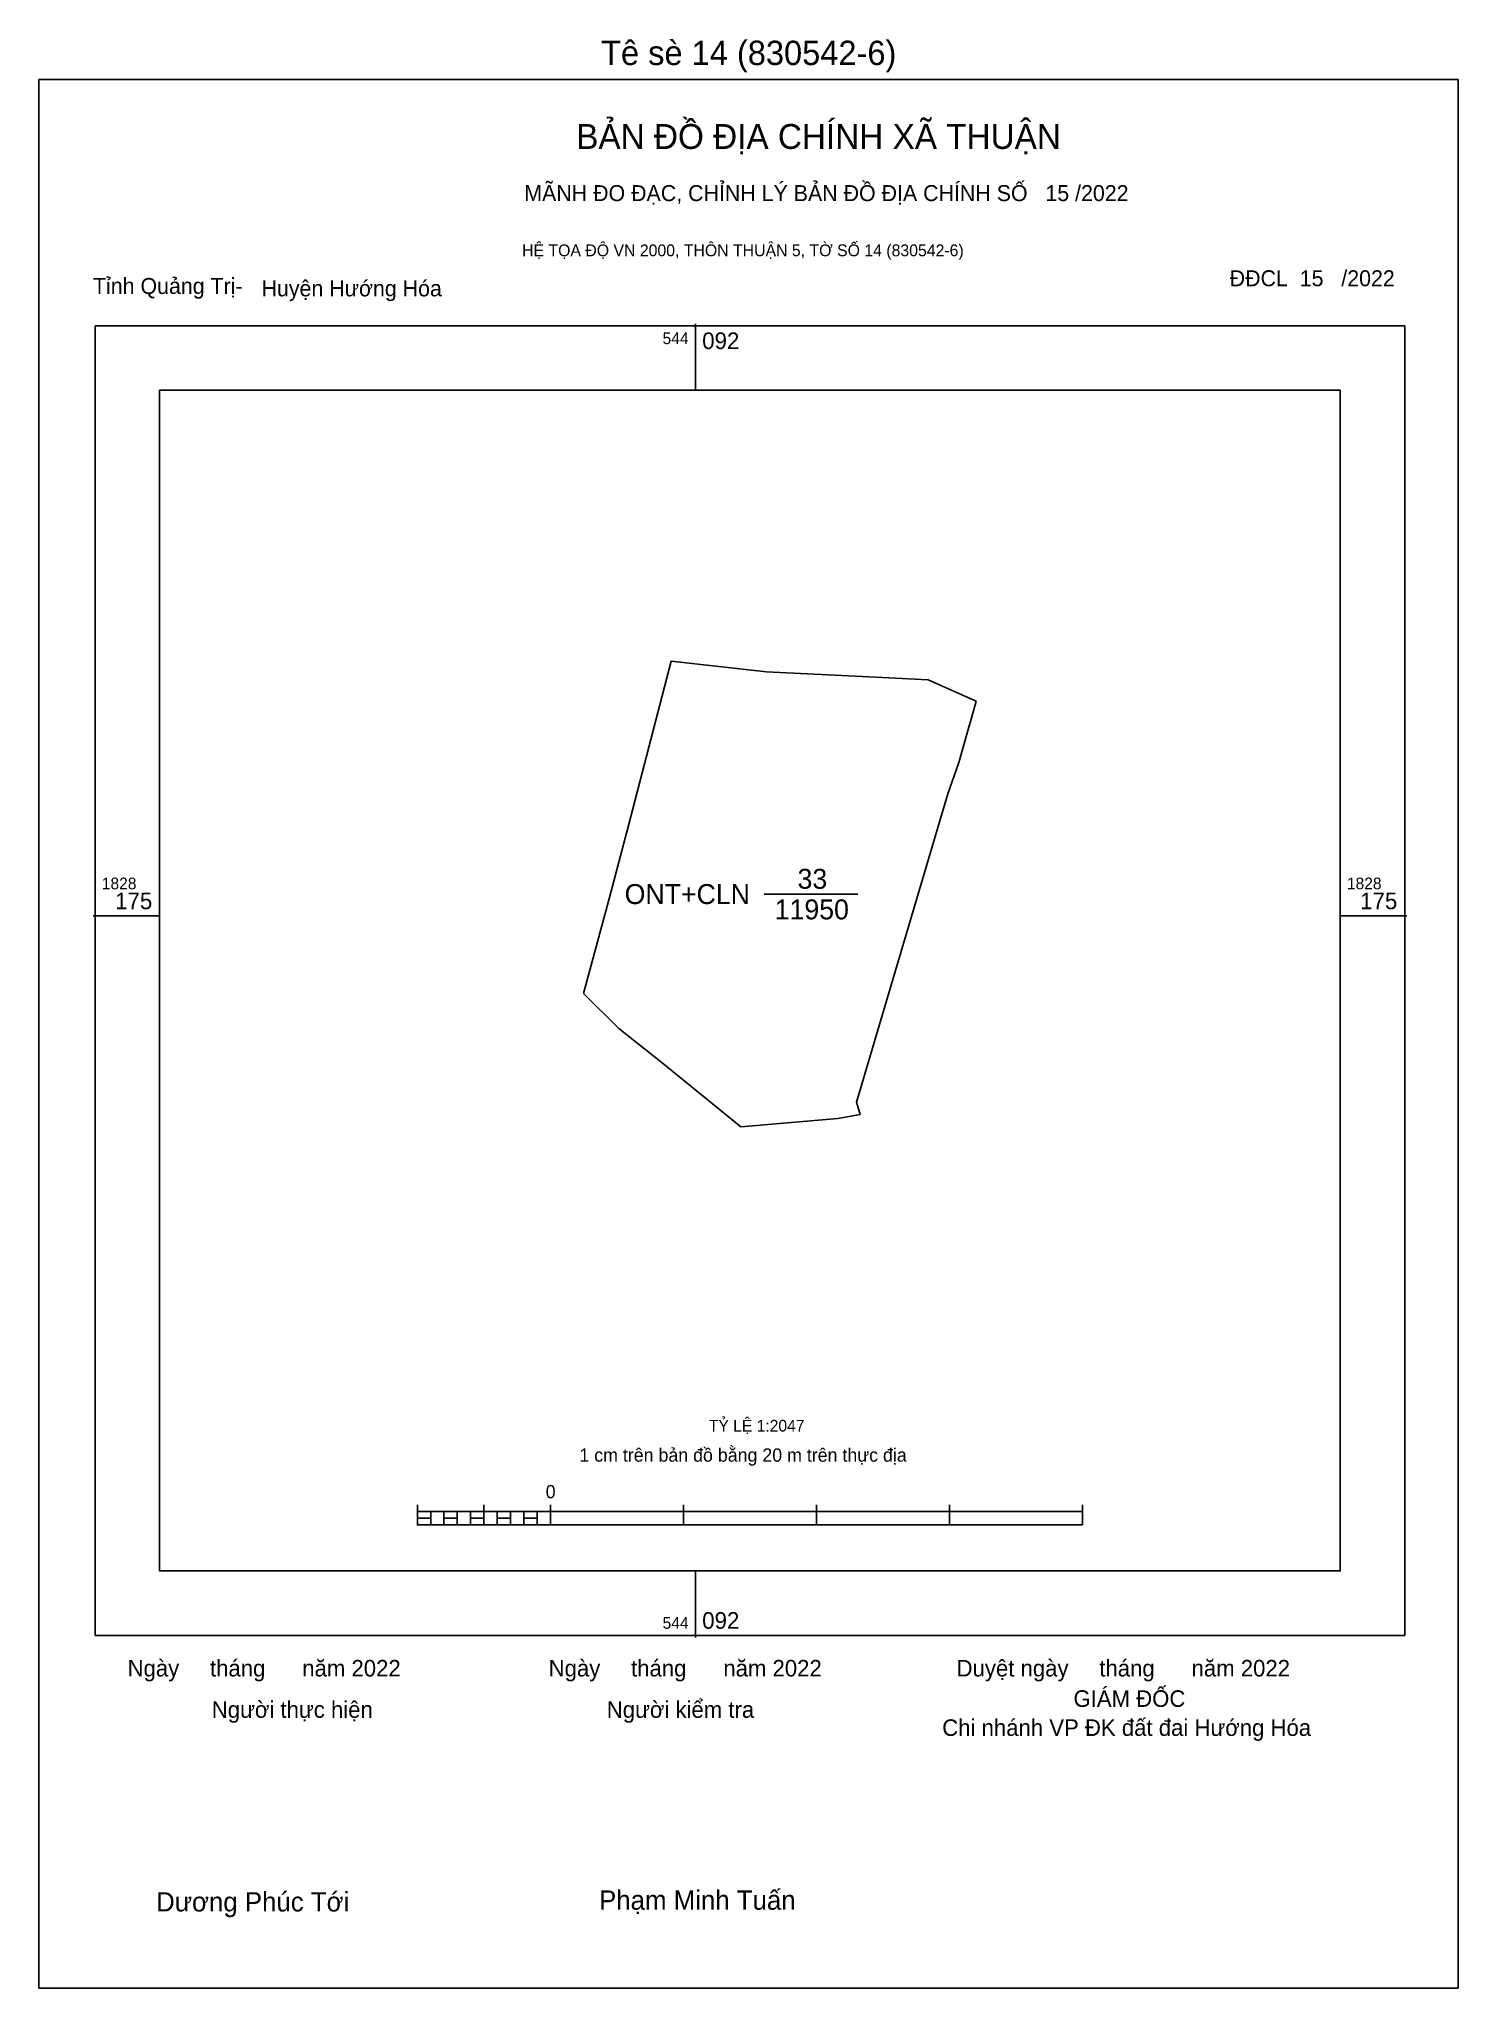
# Model space of a CAD drawing. Extents: x 543891 to 544327, y 1827846 to 1828446.
import ezdxf

# ---------------------------------------------------------------- set-up
doc = ezdxf.new("R2010")
doc.units = 0
for name, color, linetype in [('Level 10', 7, 'Continuous'), ('Level 13', 7, 'Continuous'), ('Level 15', 7, 'Continuous'), ('Level 6', 7, 'Continuous'), ('Level 62', 7, 'Continuous'), ('Level 63', 7, 'Continuous'), ('Level 9', 7, 'Continuous')]:
    doc.layers.add(name, color=color, linetype=linetype)

msp = doc.modelspace()

# ---------------------------------------------------------------- linework, layer by layer
at = {"layer": 'Level 10'}
msp.add_lwpolyline([(544164.18, 1828248.39), (544178.94, 1828241.8), (544177.58, 1828236.96), (544176.49, 1828233.07), (544173.61, 1828222.92), (544170.26, 1828213.3), (544142.18, 1828118.39), (544143.27, 1828114.61), (544136.4, 1828113.37), (544106.52, 1828110.76), (544082.34, 1828130.46), (544068.97, 1828141.04), (544058.15, 1828151.81), (544066.13, 1828181.38), (544071.91, 1828203.49), (544085.12, 1828254.05), (544114.44, 1828250.78), (544137.48, 1828249.67), (544150.14, 1828249.07)], close=True, dxfattribs=at)
at = {"layer": 'Level 15'}
msp.add_lwpolyline([(543890.52, 1828433.07), (544327.26, 1828433.07), (544327.26, 1827845.75), (543890.52, 1827845.75)], close=True, dxfattribs=at)
at = {"layer": 'Level 62'}
msp.add_lwpolyline([(543927.65, 1828337.46), (544291.02, 1828337.46), (544291.02, 1827974.09), (543927.65, 1827974.09)], close=True, dxfattribs=at)
at = {"layer": 'Level 63'}
for p, q in [((544092.6, 1828357.93), (544092.6, 1828337.46)), ((543907.18, 1828175.7), (543927.65, 1828175.7)), ((544291.02, 1828175.7), (544311.49, 1828175.7)), ((544006.99, 1827994.43), (544006.99, 1827988.29)), ((544006.99, 1827992.38), (544211.69, 1827992.38)), ((544011.08, 1827992.38), (544011.08, 1827988.29)), ((544015.17, 1827992.38), (544015.17, 1827988.29)), ((544019.27, 1827992.38), (544019.27, 1827988.29)), ((544023.36, 1827992.38), (544023.36, 1827988.29)), ((544027.46, 1827994.43), (544027.46, 1827988.29)), ((544027.46, 1827992.38), (544027.46, 1827988.29)), ((544031.55, 1827992.38), (544031.55, 1827988.29)), ((544035.64, 1827992.38), (544035.64, 1827988.29)), ((544039.74, 1827992.38), (544039.74, 1827988.29)), ((544043.83, 1827992.38), (544043.83, 1827988.29)), ((544047.93, 1827994.43), (544047.93, 1827988.29)), ((544047.93, 1827992.38), (544047.93, 1827988.29)), ((544088.87, 1827994.43), (544088.87, 1827988.29)), ((544129.81, 1827994.43), (544129.81, 1827988.29)), ((544170.75, 1827994.43), (544170.75, 1827988.29)), ((544211.69, 1827994.43), (544211.69, 1827988.29)), ((544006.99, 1827988.29), (544211.69, 1827988.29)), ((544092.6, 1827974.09), (544092.6, 1827953.62))]:
    msp.add_line(p, q, dxfattribs=at)
for points in [[(543907.82, 1828357.29), (544310.85, 1828357.29), (544310.85, 1827954.26), (543907.82, 1827954.26)], [(544006.99, 1827990.33), (544011.08, 1827990.33), (544011.08, 1827988.29), (544006.99, 1827988.29)], [(544006.99, 1827990.33), (544011.08, 1827990.33), (544011.08, 1827988.29), (544006.99, 1827988.29)], [(544015.17, 1827990.33), (544019.27, 1827990.33), (544019.27, 1827988.29), (544015.17, 1827988.29)], [(544023.36, 1827990.33), (544027.46, 1827990.33), (544027.46, 1827988.29), (544023.36, 1827988.29)], [(544031.55, 1827990.33), (544035.64, 1827990.33), (544035.64, 1827988.29), (544031.55, 1827988.29)], [(544039.74, 1827990.33), (544043.83, 1827990.33), (544043.83, 1827988.29), (544039.74, 1827988.29)]]:
    msp.add_lwpolyline(points, close=True, dxfattribs=at)
at = {"layer": 'Level 9'}
msp.add_line((544113.76, 1828182.4), (544142.52, 1828182.4), dxfattribs=at)

# ---------------------------------------------------------------- texts
at = {"layer": 'Level 13'}
for s, p in [('ONT+CLN', (544070.78, 1828179.33)), ('33', (544123.98, 1828184.04)), ('11950', (544116.96, 1828174.62))]:
    msp.add_text(s, height=6.141, dxfattribs=at).set_placement(p)
at = {"layer": 'Level 6'}
msp.add_text('TỶ LỆ 1:2047', height=3.5985, dxfattribs=at).set_placement((544096.69, 1828017))
at = {"layer": 'Level 63'}
for s, height, p in [('Tê sè 14 (830542-6)', 7.5, (544063.52, 1828437.53)), ('BẢN ĐỒ ĐỊA CHÍNH XÃ THUẬN', 7.6633, (544055.87, 1828411.72)), ('MÃNH ĐO ĐẠC, CHỈNH LÝ BẢN ĐỒ ĐỊA CHÍNH SỐ   15 /2022', 4.9173, (544039.88, 1828395.66)), ('HỆ TỌA ĐỘ VN 2000, THÔN THUẬN 5, TỜ SỐ 14 (830542-6)', 3.6401, (544039.21, 1828378.69)), ('544', 3.582, (544082.45, 1828351.66)), ('092', 5.118, (544094.65, 1828350.13)), ('1828', 3.582, (543909.87, 1828183.89)), ('1828', 3.582, (544293.07, 1828183.89)), ('175', 5.118, (543913.97, 1828177.75)), ('175', 5.118, (544297.16, 1828177.75)), ('1 cm trên bản đồ bằng 20 m trên thực địa', 4.094, (544056.85, 1828007.73)), ('0', 4.09, (544046.47, 1827996.47)), ('544', 3.582, (544082.45, 1827956.31)), ('092', 5.118, (544094.65, 1827956.31)), ('Ngày     tháng      năm 2022', 5.0936, (543917.79, 1827941.63)), ('Ngày     tháng      năm 2022', 5.0936, (544047.38, 1827941.63)), ('Duyệt ngày     tháng      năm 2022', 5.0936, (544172.94, 1827941.63)), ('GIÁM ĐỐC', 5.094, (544208.91, 1827932.28)), ('Người thực hiện', 5.0936, (543943.71, 1827928.9)), ('Người kiểm tra', 5.0936, (544065.28, 1827928.9)), ('Chi nhánh VP ĐK đất đai Hướng Hóa', 5.0936, (544168.52, 1827923.34)), ('Dương Phúc Tới', 5.9412, (543926.57, 1827869.31)), ('Phạm Minh Tuấn', 5.9412, (544062.9, 1827869.84))]:
    msp.add_text(s, height=height, dxfattribs=at).set_placement(p)
at = {"layer": 'Level 9'}
for s, p in [('Tỉnh Quảng Trị-', (543907.14, 1828367.09)), ('Huyện Hướng Hóa', (543959.02, 1828366.35)), ('ĐĐCL  15   /2022', (544256.99, 1828369.46))]:
    msp.add_text(s, height=4.9173, dxfattribs=at).set_placement(p)

doc.saveas('drawing.dxf')
